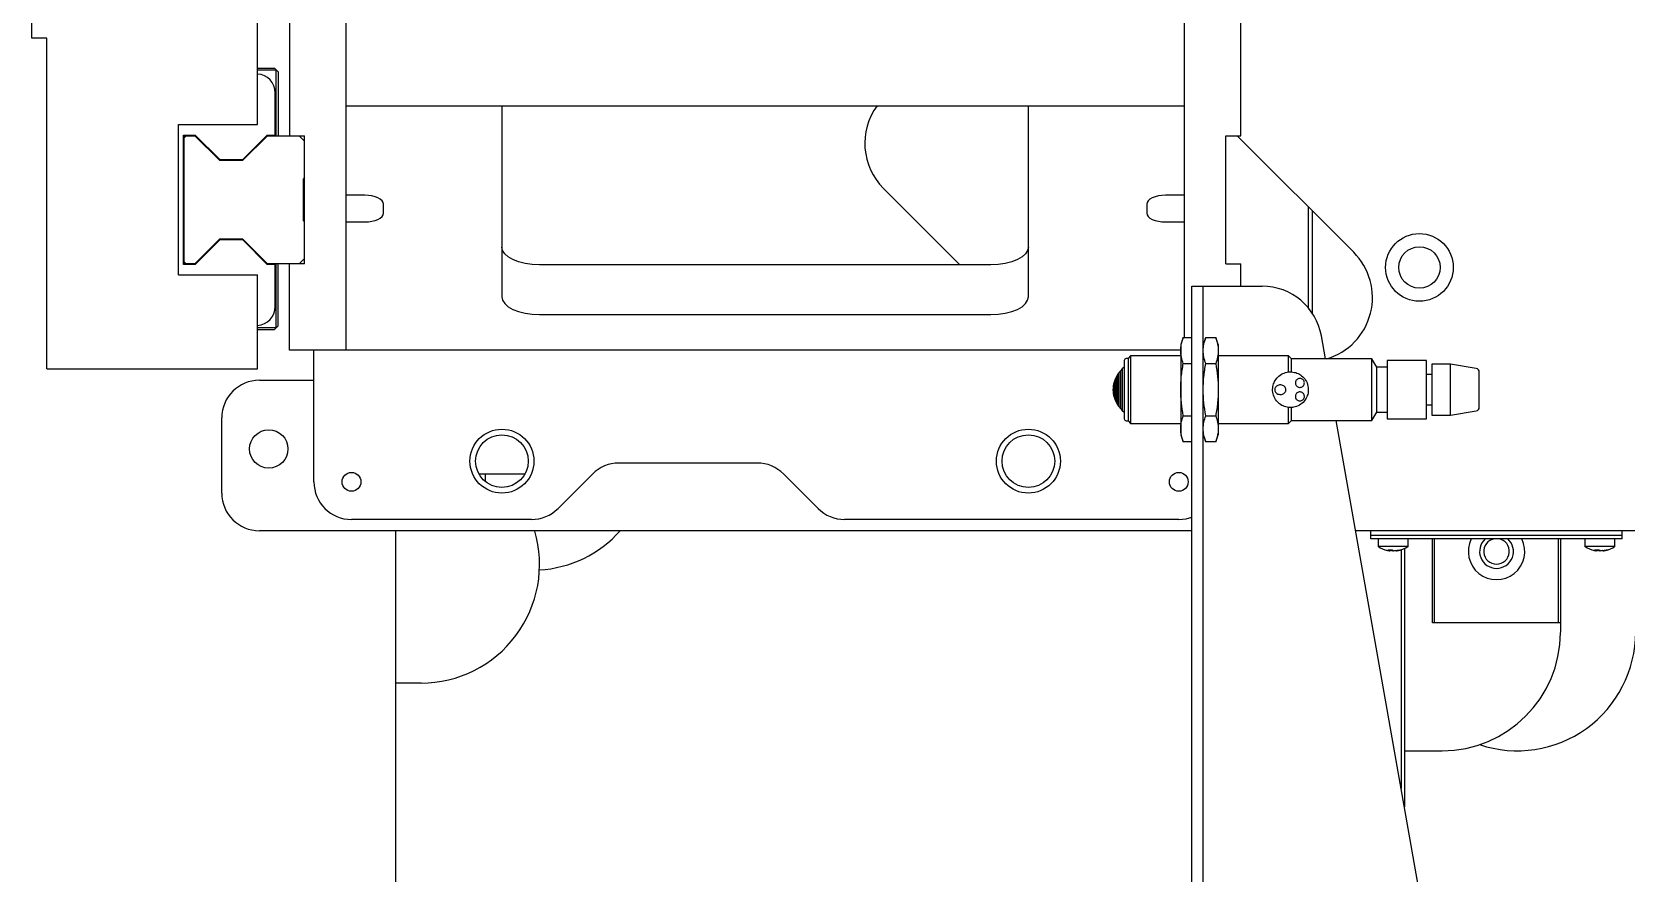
# Model space of a CAD drawing. Header units: inches. Extents: x -347369 to -260369, y 119522 to 149869.
# Drawn here: x -282100.2 to -281676.2, y 137561.6 to 137785.3 of the extents above; entities that cross this region are included whole.
import ezdxf

# ---------------------------------------------------------------- set-up
doc = ezdxf.new("R2010")
doc.units = ezdxf.units.IN
doc.header["$LTSCALE"] = 300
doc.layers.add('MACCHINA', color=40, linetype='Continuous')
doc.layers.add('QUOTE', color=7, linetype='Continuous')

# ---------------------------------------------------------------- blocks, each defined once
blk = doc.blocks.new('A$C27be3406')
at = {"layer": 'MACCHINA'}
for p, q in [((230, -1216), (230, -1052)), ((290, -1239), (290, -1090)), ((298.5, -1154), (298.5, -1242)), ((313.5, -1154), (313.5, -1299)), ((536.5, -1295.64), (536.5, -1154)), ((551.5, -1242), (551.5, -1154)), ((234, -1216), (230, -1216)), ((234, -1304), (234, -1216)), ((290, -1224), (294.5, -1224)), ((290, -1224.5), (295, -1224.5)), ((294.5, -1224), (295.5, -1225)), ((295, -1242), (295, -1224.5)), ((295.5, -1225), (295.5, -1242)), ((294.73, -1241.8), (294.73, -1230.58)), ((313.5, -1234), (536.5, -1234)), ((355, -1234), (355, -1284.79)), ((495, -1284.79), (495, -1234)), ((269, -1239), (290, -1239)), ((269, -1279), (269, -1239)), ((270.3, -1241.8), (273.44, -1241.8)), ((270.3, -1276.2), (270.3, -1241.8)), ((270.5, -1242.5), (271, -1242)), ((270.5, -1276), (270.5, -1242)), ((270.5, -1242), (273.36, -1242)), ((273.36, -1242), (279.86, -1248.5)), ((273.44, -1241.8), (279.94, -1248.3)), ((286.06, -1248.3), (292.56, -1241.8)), ((286.14, -1248.5), (292.64, -1242)), ((292.56, -1241.8), (294.73, -1241.8)), ((292.64, -1242), (302.5, -1242)), ((301.1, -1242), (302.5, -1243.4)), ((302.5, -1276), (302.5, -1242)), ((547.5, -1242), (551.5, -1242)), ((547.5, -1276), (547.5, -1242)), ((581.52, -1272.98), (550.54, -1242)), ((279.86, -1248.5), (286.14, -1248.5)), ((279.94, -1248.3), (286.06, -1248.3)), ((302.5, -1253.1), (302.1, -1253.5)), ((302.1, -1253.5), (302.1, -1264.5)), ((318.5, -1257.8), (313.5, -1257.8)), ((456.48, -1256.02), (476.78, -1276.32)), ((536.5, -1257.8), (531.5, -1257.8)), ((323.5, -1262.54), (323.5, -1260.17)), ((526.5, -1260.17), (526.5, -1262.54)), ((569.5, -1287.81), (569.5, -1260.96)), ((570.5, -1261.96), (570.5, -1289.16)), ((302.1, -1264.5), (302.5, -1264.9)), ((313.5, -1264.91), (318.5, -1264.91)), ((531.5, -1264.91), (536.5, -1264.91)), ((279.86, -1269.5), (273.36, -1276)), ((279.94, -1269.7), (273.44, -1276.2)), ((286.14, -1269.5), (279.86, -1269.5)), ((286.06, -1269.7), (279.94, -1269.7)), ((292.56, -1276.2), (286.06, -1269.7)), ((292.64, -1276), (286.14, -1269.5)), ((271, -1276), (270.5, -1275.5)), ((273.36, -1276), (270.5, -1276)), ((302.5, -1276), (292.64, -1276)), ((295, -1293), (295, -1276)), ((295.5, -1292.5), (295.5, -1276)), ((298.5, -1299), (298.5, -1276)), ((302.5, -1274.6), (301.1, -1276)), ((547.5, -1276), (551.5, -1276)), ((551.5, -1282), (551.5, -1276)), ((269, -1279), (290, -1279)), ((273.44, -1276.2), (270.3, -1276.2)), ((290, -1304), (290, -1279)), ((294.73, -1276.2), (292.56, -1276.2)), ((294.73, -1287.42), (294.73, -1276.2)), ((485, -1276.32), (365, -1276.32)), ((538.5, -1538.5), (538.5, -1282)), ((538.5, -1282), (557.17, -1282)), ((541.5, -1538.5), (541.5, -1282)), ((290, -1293), (295, -1293)), ((295.5, -1292.5), (294.5, -1293.5)), ((365, -1289.53), (485, -1289.53)), ((290, -1293.5), (294.5, -1293.5)), ((536.18, -1295.64), (535.5, -1297.5)), ((536.18, -1295.64), (538.5, -1295.64)), ((542.18, -1295.64), (541.5, -1297.5)), ((542.18, -1295.64), (544.82, -1295.64)), ((545.5, -1297.5), (544.82, -1295.64)), ((574, -1301.3), (572.92, -1295.22)), ((535.5, -1299), (298.5, -1299)), ((305, -1334), (305, -1299)), ((521.5, -1301.25), (521, -1301.25)), ((522.2, -1300.5), (521.5, -1301.2)), ((521.5, -1301.2), (521.5, -1317.8)), ((535.5, -1300.5), (522.2, -1300.5)), ((522.2, -1300.5), (522.2, -1318.5)), ((535.5, -1297.5), (535.5, -1321.5)), ((545.5, -1297.5), (545.5, -1321.5)), ((564.2, -1300.5), (545.5, -1300.5)), ((565, -1301.3), (564.2, -1300.5)), ((564.2, -1304.78), (564.2, -1300.5)), ((586.36, -1301.3), (565, -1301.3)), ((565, -1304.76), (565, -1301.3)), ((587.63, -1303.5), (586.36, -1301.3)), ((586.36, -1317.7), (586.36, -1301.3)), ((234, -1304), (290, -1304)), ((518.72, -1305.5), (518.42, -1306)), ((519.07, -1305), (518.72, -1305.5)), ((518.72, -1305.5), (518.72, -1313.5)), ((519.47, -1304.5), (519.07, -1305)), ((519.07, -1305), (519.07, -1314)), ((519.93, -1304), (519.47, -1304.5)), ((519.47, -1304.5), (519.47, -1314.5)), ((520.45, -1303.5), (519.93, -1304)), ((519.93, -1304), (519.93, -1315)), ((520.5, -1301.75), (520.5, -1317.25)), ((536.18, -1302.57), (538.5, -1302.57)), ((542.18, -1302.57), (544.82, -1302.57)), ((564.2, -1304.78), (565, -1304.76)), ((590.4, -1303.5), (587.63, -1303.5)), ((587.63, -1315.5), (587.63, -1303.5)), ((600.9, -1301.75), (590.4, -1301.75)), ((590.4, -1301.75), (590.4, -1317.25)), ((600.9, -1317.25), (600.9, -1301.75)), ((602.3, -1305.5), (600.9, -1305.5)), ((607.3, -1302.75), (602.3, -1302.75)), ((602.3, -1302.75), (602.3, -1316.25)), ((614.06, -1303.86), (607.3, -1302.75)), ((607.3, -1316.25), (607.3, -1302.75)), ((614.9, -1314.15), (614.9, -1304.85)), ((290.5, -1307), (305, -1307)), ((517.52, -1309), (517.5, -1309.5)), ((517.5, -1309.5), (517.52, -1310)), ((517.57, -1308.5), (517.52, -1309)), ((517.52, -1309), (517.52, -1310)), ((517.52, -1310), (517.57, -1310.5)), ((517.66, -1308), (517.57, -1308.5)), ((517.57, -1308.5), (517.57, -1310.5)), ((517.79, -1307.5), (517.66, -1308)), ((517.66, -1308), (517.66, -1311)), ((517.95, -1307), (517.79, -1307.5)), ((517.79, -1307.5), (517.79, -1311.5)), ((518.16, -1306.5), (517.95, -1307)), ((517.95, -1307), (517.95, -1312)), ((518.42, -1306), (518.16, -1306.5)), ((518.16, -1306.5), (518.16, -1312.5)), ((518.42, -1306), (518.42, -1313)), ((517.57, -1310.5), (517.66, -1311)), ((517.66, -1311), (517.79, -1311.5)), ((517.79, -1311.5), (517.95, -1312)), ((517.95, -1312), (518.16, -1312.5)), ((518.16, -1312.5), (518.42, -1313)), ((518.42, -1313), (518.72, -1313.5)), ((518.72, -1313.5), (519.07, -1314)), ((519.07, -1314), (519.47, -1314.5)), ((564.2, -1318.5), (564.2, -1314.22)), ((565, -1314.24), (564.2, -1314.22)), ((565, -1317.7), (565, -1314.24)), ((600.9, -1313.5), (602.3, -1313.5)), ((280.5, -1337), (280.5, -1317)), ((519.47, -1314.5), (519.93, -1315)), ((519.93, -1315), (520.45, -1315.5)), ((521, -1317.75), (521.5, -1317.75)), ((521.5, -1317.8), (522.2, -1318.5)), ((522.2, -1318.5), (535.5, -1318.5)), ((536.18, -1316.43), (538.5, -1316.43)), ((542.18, -1316.43), (544.82, -1316.43)), ((545.5, -1318.5), (564.2, -1318.5)), ((564.2, -1318.5), (565, -1317.7)), ((565, -1317.7), (586.36, -1317.7)), ((611.5, -1514), (576.89, -1317.7)), ((586.36, -1317.7), (587.63, -1315.5)), ((587.63, -1315.5), (590.4, -1315.5)), ((590.4, -1317.25), (600.9, -1317.25)), ((602.3, -1316.25), (607.3, -1316.25)), ((607.3, -1316.25), (614.06, -1315.14)), ((535.5, -1321.5), (536.18, -1323.36)), ((541.5, -1321.5), (542.18, -1323.36)), ((544.82, -1323.36), (545.5, -1321.5)), ((538.5, -1323.36), (536.18, -1323.36)), ((544.82, -1323.36), (542.18, -1323.36)), ((422.86, -1329), (386.14, -1329)), ((361.06, -1332), (348.94, -1332)), ((350.5, -1332), (350.5, -1333.86)), ((379.07, -1331.93), (369.93, -1341.07)), ((439.07, -1341.07), (429.93, -1331.93)), ((538.5, -1347), (290.5, -1347)), ((362.86, -1344), (315, -1344)), ((326.75, -1387.5), (326.75, -1347)), ((535, -1344), (446.14, -1344)), ((661.5, -1347), (582.05, -1347)), ((586.08, -1349.15), (586.08, -1347)), ((586.08, -1348.15), (652.92, -1348.15)), ((652.92, -1349.15), (652.92, -1347)), ((652.92, -1349.15), (586.08, -1349.15)), ((588, -1349.15), (588, -1351.15)), ((596, -1351.15), (588, -1351.15)), ((590.93, -1352.32), (590.94, -1352.29)), ((591.11, -1352.32), (591.18, -1352.07)), ((591.37, -1352.32), (591.53, -1352.06)), ((591.82, -1352.32), (591.76, -1352.08)), ((592.63, -1352.32), (592.56, -1352.2)), ((592.89, -1352.32), (592.87, -1352.28)), ((593.07, -1352.32), (593.03, -1352.24)), ((594.14, -1352.07), (594.14, -1415.54)), ((595, -1351.73), (595, -1420.42)), ((596, -1351.15), (596, -1349.15)), ((602.5, -1371.5), (602.5, -1349.15)), ((603, -1371.5), (603, -1349.15)), ((636, -1371.5), (636, -1349.15)), ((636.5, -1349.15), (636.5, -1374)), ((643, -1349.15), (643, -1351.15)), ((651, -1351.15), (643, -1351.15)), ((645.93, -1352.32), (645.94, -1352.29)), ((646.11, -1352.32), (646.18, -1352.07)), ((646.37, -1352.32), (646.53, -1352.06)), ((646.82, -1352.32), (646.76, -1352.08)), ((647.63, -1352.32), (647.56, -1352.2)), ((647.89, -1352.32), (647.87, -1352.28)), ((648.07, -1352.32), (648.03, -1352.24)), ((651, -1351.15), (651, -1349.15)), ((636.5, -1371.5), (602.5, -1371.5)), ((326.74, -1387.5), (326.74, -1569)), ((333.5, -1387.5), (326.74, -1387.5)), ((595, -1405.5), (605, -1405.5))]:
    blk.add_line(p, q, dxfattribs=at)
at = {"layer": 'MACCHINA', "flags": 128}
for points in [[(323.5, -1260.17), (323.4, -1259.71), (323.12, -1259.27), (322.66, -1258.86), (322.04, -1258.5), (321.28, -1258.2), (320.41, -1257.98), (319.48, -1257.85), (318.5, -1257.8)], [(531.5, -1257.8), (530.52, -1257.85), (529.59, -1257.98), (528.72, -1258.2), (527.96, -1258.5), (527.34, -1258.86), (526.88, -1259.27), (526.6, -1259.71), (526.5, -1260.17)], [(318.5, -1264.91), (319.48, -1264.86), (320.41, -1264.73), (321.28, -1264.51), (322.04, -1264.21), (322.66, -1263.86), (323.12, -1263.45), (323.4, -1263), (323.5, -1262.54)], [(526.5, -1262.54), (526.6, -1263), (526.88, -1263.45), (527.34, -1263.86), (527.96, -1264.21), (528.72, -1264.51), (529.59, -1264.73), (530.52, -1264.86), (531.5, -1264.91)], [(365, -1276.32), (363.05, -1276.23), (361.17, -1275.96), (359.44, -1275.52), (357.93, -1274.93), (356.69, -1274.21), (355.76, -1273.39), (355.19, -1272.51), (355, -1271.58)], [(495, -1271.58), (494.81, -1272.51), (494.24, -1273.39), (493.31, -1274.21), (492.07, -1274.93), (490.56, -1275.52), (488.83, -1275.96), (486.95, -1276.23), (485, -1276.32)], [(355, -1284.79), (355.19, -1285.72), (355.76, -1286.61), (356.69, -1287.43), (357.93, -1288.14), (359.44, -1288.73), (361.17, -1289.17), (363.05, -1289.44), (365, -1289.53)], [(485, -1289.53), (486.95, -1289.44), (488.83, -1289.17), (490.56, -1288.73), (492.07, -1288.14), (493.31, -1287.43), (494.24, -1286.61), (494.81, -1285.72), (495, -1284.79)], [(535, -1344), (536.95, -1343.81), (538.5, -1343.37)], [(591.37, -1352.32), (591.23, -1352.29), (591.13, -1352.28)], [(592.89, -1352.32), (593, -1352.3), (593.06, -1352.29)], [(646.37, -1352.32), (646.23, -1352.29), (646.13, -1352.28)], [(647.89, -1352.32), (648, -1352.3), (648.06, -1352.29)]]:
    blk.add_lwpolyline(points, dxfattribs=at)
at = {"layer": 'MACCHINA'}
for centre, radius in [((599, -1277), 9), ((599, -1277), 5.5), ((293, -1325.25), 5.1), ((355, -1328.5), 8.5), ((355, -1328.5), 7), ((495, -1328.5), 8.5), ((495, -1328.5), 7), ((315, -1334), 2.5), ((535, -1334), 2.5)]:
    blk.add_circle(centre, radius, dxfattribs=at)
for centre, radius, start, end in [((289.73, -1230.58), 5, 0, 86.8895), ((468.5, -1244), 17, 143.9681, 225), ((569.5, -1285), 17, 286.4992, 45), ((557.17, -1298), 16, 10, 90), ((289.73, -1287.42), 5, 273.1105, 0), ((521, -1301.75), 0.5, 90, 180), ((613.9, -1304.85), 1, 0, 80.66), ((290.5, -1317), 10, 90, 180), ((613.9, -1314.15), 1, 279.34, 0), ((521, -1317.25), 0.5, 180, 270), ((386.14, -1339), 10, 90, 135), ((422.86, -1339), 10, 45, 90), ((315, -1334), 10, 180, 270), ((290.5, -1337), 10, 180, 270), ((362.86, -1334), 10, 270, 315), ((446.14, -1334), 10, 225, 270), ((333.5, -1356), 31.5, 270, 16.4333), ((363, -1326), 31.5, 273.5804, 318.1897), ((592, -1345.37), 7.02, 235.292, 257.6618), ((592.14, -1345.05), 7.34, 254.9527, 261.9608), ((591.64, -1348.14), 4.23, 250.5837, 260.2418), ((591.79, -1346.36), 6.02, 257.6604, 261.7896), ((591.19, -1345.45), 6.62, 265.3965, 274.6035), ((591.63, -1350.91), 1.49, 229.4162, 249.9557), ((592.63, -1348.92), 3.49, 250.1365, 256.6839), ((592.69, -1350.91), 1.49, 229.4162, 249.9557), ((591.39, -1351.09), 1.29, 289.3339, 297.8921), ((591.32, -1348.74), 3.68, 283.4454, 292.5167), ((591.77, -1346.33), 6.05, 278.2239, 289.0334), ((592.36, -1352.05), 0.378, 316.2673, 347.4818), ((592.21, -1346.33), 6.05, 278.2239, 289.0334), ((592, -1345.37), 7.02, 282.3382, 304.708), ((593.96, -1350.92), 1.15, 258.9237, 281.0763), ((619.5, -1352.5), 7.5, 153.47, 26.53), ((619.5, -1352.5), 4.5, 131.8886, 48.1114), ((619.5, -1352.5), 3.4, 99.8382, 80.0316), ((647, -1345.37), 7.02, 235.292, 257.6618), ((647.14, -1345.05), 7.34, 254.9527, 261.9608), ((646.64, -1348.14), 4.23, 250.5837, 260.2418), ((646.79, -1346.36), 6.02, 257.6604, 261.7896), ((646.19, -1345.45), 6.62, 265.3965, 274.6035), ((646.63, -1350.91), 1.49, 229.4162, 249.9557), ((647.63, -1348.92), 3.49, 250.1365, 256.6839), ((647.69, -1350.91), 1.49, 229.4162, 249.9557), ((646.39, -1351.09), 1.29, 289.3339, 297.8926), ((646.32, -1348.74), 3.68, 283.4454, 292.5167), ((646.77, -1346.33), 6.05, 278.2239, 289.0334), ((647.36, -1352.05), 0.378, 316.2673, 347.4818), ((647.21, -1346.33), 6.05, 278.2239, 289.0334), ((647, -1345.37), 7.02, 282.3382, 304.708), ((648.96, -1350.92), 1.15, 258.9237, 281.0763), ((605, -1374), 31.5, 270, 359.8175), ((625, -1374), 31.5, 251.4906, 0)]:
    blk.add_arc(centre, radius, start, end, dxfattribs=at)
for points, knots in [([(535.5, -1299.11), (535.53, -1298.53), (535.6, -1297.37), (535.98, -1296.22), (536.18, -1295.64)], [0, 0, 0, 0, 0.497781, 1, 1, 1, 1]), ([(541.5, -1299.11), (541.53, -1298.53), (541.6, -1297.37), (541.98, -1296.22), (542.18, -1295.64)], [0, 0, 0, 0, 0.497781, 1, 1, 1, 1]), ([(544.82, -1295.64), (545.02, -1296.21), (545.4, -1297.36), (545.47, -1298.52), (545.5, -1299.11)], [0, 0, 0, 0, 0.498113, 1, 1, 1, 1]), ([(536.18, -1302.57), (535.98, -1302), (535.6, -1300.85), (535.53, -1299.69), (535.5, -1299.11)], [0, 0, 0, 0, 0.498113, 1, 1, 1, 1]), ([(542.18, -1302.57), (541.98, -1302), (541.6, -1300.85), (541.53, -1299.69), (541.5, -1299.11)], [0, 0, 0, 0, 0.498113, 1, 1, 1, 1]), ([(545.5, -1299.11), (545.47, -1299.69), (545.4, -1300.85), (545.02, -1302), (544.82, -1302.57)], [0, 0, 0, 0, 0.497781, 1, 1, 1, 1]), ([(535.5, -1309.5), (535.53, -1308.34), (535.6, -1306.02), (535.98, -1303.72), (536.18, -1302.57)], [0, 0, 0, 0, 0.497781, 1, 1, 1, 1]), ([(541.5, -1309.5), (541.53, -1308.34), (541.6, -1306.02), (541.98, -1303.72), (542.18, -1302.57)], [0, 0, 0, 0, 0.497781, 1, 1, 1, 1]), ([(544.82, -1302.57), (545.02, -1303.71), (545.4, -1306.01), (545.47, -1308.33), (545.5, -1309.5)], [0, 0, 0, 0, 0.498113, 1, 1, 1, 1]), ([(564.2, -1314.22), (563.7, -1314.12), (562.7, -1313.92), (561.42, -1313.04), (560.43, -1311.8), (559.92, -1310.24), (559.95, -1308.67), (560.42, -1307.27), (561.31, -1306.07), (562.58, -1305.12), (563.66, -1304.89), (564.2, -1304.78)], [0, 0, 0, 0, 0.108121, 0.215778, 0.333992, 0.453175, 0.559541, 0.659663, 0.7657, 0.88334, 1, 1, 1, 1]), ([(565, -1304.76), (565.49, -1304.84), (566.47, -1304.99), (567.76, -1305.77), (568.81, -1306.93), (569.43, -1308.45), (569.5, -1310.04), (569.11, -1311.45), (568.33, -1312.68), (567.14, -1313.68), (565.92, -1314.15), (565.17, -1314.22), (565, -1314.24)], [0, 0, 0, 0, 0.101506, 0.202477, 0.315865, 0.434328, 0.53882, 0.63384, 0.733041, 0.84483, 0.96434, 1, 1, 1, 1]), ([(536.18, -1316.43), (535.98, -1315.29), (535.6, -1312.99), (535.53, -1310.67), (535.5, -1309.5)], [0, 0, 0, 0, 0.498113, 1, 1, 1, 1]), ([(542.18, -1316.43), (541.98, -1315.29), (541.6, -1312.99), (541.53, -1310.67), (541.5, -1309.5)], [0, 0, 0, 0, 0.498113, 1, 1, 1, 1]), ([(545.5, -1309.5), (545.47, -1310.66), (545.4, -1312.98), (545.02, -1315.28), (544.82, -1316.43)], [0, 0, 0, 0, 0.4977806, 1, 1, 1, 1]), ([(561.86, -1310.78), (561.68, -1310.75), (561.31, -1310.69), (560.88, -1310.39), (560.6, -1310.01), (560.48, -1309.61), (560.52, -1309.21), (560.68, -1308.86), (560.95, -1308.55), (561.34, -1308.32), (561.84, -1308.2), (562.39, -1308.23), (562.92, -1308.44), (563.31, -1308.82), (563.5, -1309.26), (563.51, -1309.67), (563.38, -1310.04), (563.14, -1310.36), (562.79, -1310.62), (562.34, -1310.78), (562.02, -1310.78), (561.86, -1310.78)], [0, 0, 0, 0, 0.063137, 0.126482, 0.174861, 0.223428, 0.267251, 0.309781, 0.355036, 0.405919, 0.463939, 0.528189, 0.594471, 0.656348, 0.709287, 0.754563, 0.797012, 0.841112, 0.890105, 0.945983, 1, 1, 1, 1]), ([(566.01, -1307.58), (566.03, -1307.44), (566.09, -1307.17), (566.35, -1306.82), (566.69, -1306.58), (567.1, -1306.48), (567.49, -1306.51), (567.84, -1306.66), (568.13, -1306.91), (568.34, -1307.26), (568.42, -1307.67), (568.36, -1308.09), (568.16, -1308.46), (567.85, -1308.74), (567.47, -1308.89), (567.06, -1308.91), (566.67, -1308.8), (566.34, -1308.56), (566.1, -1308.23), (566, -1307.89), (566, -1307.67), (566.01, -1307.58)], [0, 0, 0, 0, 0.056906, 0.113795, 0.170696, 0.22442, 0.274106, 0.322705, 0.373703, 0.428509, 0.485628, 0.542074, 0.596387, 0.649233, 0.701692, 0.754225, 0.806829, 0.8594, 0.911865, 0.964455, 1, 1, 1, 1]), ([(566.01, -1311.18), (566.03, -1311.05), (566.08, -1310.79), (566.32, -1310.45), (566.65, -1310.21), (567.04, -1310.09), (567.45, -1310.1), (567.83, -1310.25), (568.14, -1310.52), (568.34, -1310.87), (568.42, -1311.27), (568.37, -1311.67), (568.18, -1312.04), (567.87, -1312.33), (567.48, -1312.49), (567.08, -1312.51), (566.7, -1312.41), (566.38, -1312.21), (566.13, -1311.9), (566, -1311.54), (566, -1311.29), (566.01, -1311.18)], [0, 0, 0, 0, 0.05337, 0.106777, 0.159421, 0.211881, 0.26444, 0.317042, 0.369582, 0.422033, 0.474778, 0.528766, 0.584778, 0.642, 0.697428, 0.74865, 0.797231, 0.846872, 0.90006, 0.956534, 1, 1, 1, 1]), ([(535.5, -1319.89), (535.53, -1319.31), (535.6, -1318.15), (535.98, -1317), (536.18, -1316.43)], [0, 0, 0, 0, 0.497781, 1, 1, 1, 1]), ([(541.5, -1319.89), (541.53, -1319.31), (541.6, -1318.15), (541.98, -1317), (542.18, -1316.43)], [0, 0, 0, 0, 0.497781, 1, 1, 1, 1]), ([(544.82, -1316.43), (545.02, -1317), (545.4, -1318.15), (545.47, -1319.31), (545.5, -1319.89)], [0, 0, 0, 0, 0.498113, 1, 1, 1, 1]), ([(536.18, -1323.36), (535.98, -1322.79), (535.6, -1321.64), (535.53, -1320.48), (535.5, -1319.89)], [0, 0, 0, 0, 0.498113, 1, 1, 1, 1]), ([(542.18, -1323.36), (541.98, -1322.79), (541.6, -1321.64), (541.53, -1320.48), (541.5, -1319.89)], [0, 0, 0, 0, 0.498113, 1, 1, 1, 1]), ([(545.5, -1319.89), (545.47, -1320.47), (545.4, -1321.63), (545.02, -1322.78), (544.82, -1323.36)], [0, 0, 0, 0, 0.497781, 1, 1, 1, 1])]:
    blk.add_open_spline(points, degree=3, knots=knots, dxfattribs=at)

msp = doc.modelspace()

# ---------------------------------------------------------------- block references
at = {"layer": 'QUOTE'}
msp.add_blockref('A$C27be3406', (-282330.166, 138999.656), dxfattribs=at)

doc.saveas('drawing.dxf')
